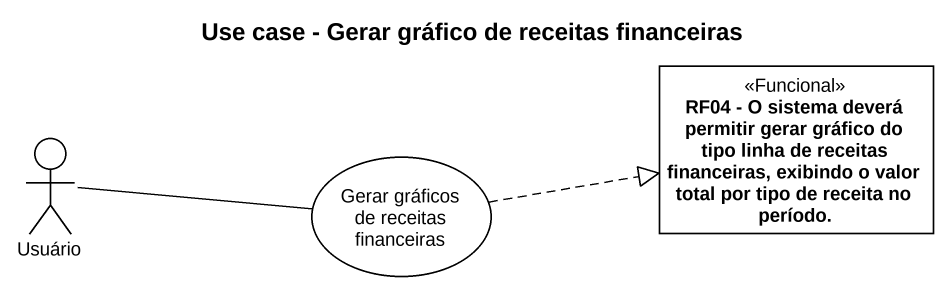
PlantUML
@startuml
title Use case - Gerar gráfico de receitas financeiras
allowmixing
hide circle
hide empty members
class "RF04 - O sistema deverá permitir gerar gráfico do tipo linha de receitas financeiras, exibindo o valor total por tipo de receita no período." as RF04_O_sistema_deverá <<Funcional>>
actor Usuário
usecase "Gerar gráficos de receitas financeiras" as Gerar_gráficos_de_receitas
Usuário -right- Gerar_gráficos_de_receitas
Gerar_gráficos_de_receitas .right.|> RF04_O_sistema_deverá
@enduml
